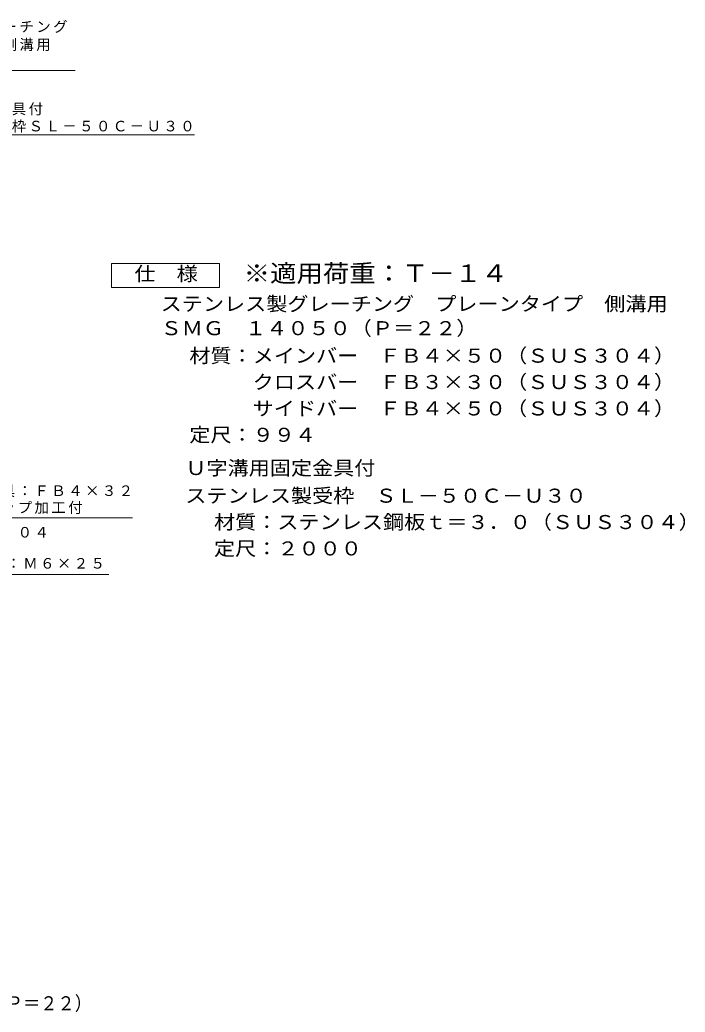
# Model space of a CAD drawing. Units: millimetres, scale not verified. Extents: x -384 to 444, y -387 to 343.
# Drawn here: x 166.5 to 443.7, y -377.4 to 36.3 of the extents above; entities that cross this region are included whole.
import ezdxf
from ezdxf.enums import TextEntityAlignment as Align

# ---------------------------------------------------------------- set-up
doc = ezdxf.new("R2010")
doc.units = ezdxf.units.MM
doc.header["$LTSCALE"] = 2
doc.layers.add('D-5', color=7, linetype='Continuous', lineweight=9)
doc.styles.add('ＭＳ ゴシック', font='')
doc.styles.get('ＭＳ ゴシック').set_extended_font_data('MS Gothic')

msp = doc.modelspace()

# ---------------------------------------------------------------- linework, layer by layer
at = {"layer": 'D-5'}
for p, q in [((102.684, 15.206), (189.526, 15.206)), ((114.015, -11.671), (239.302, -11.671)), ((213.526, -171.404), (135.711, -171.404))]:
    msp.add_line(p, q, dxfattribs=at)
msp.add_lwpolyline([(204.772, -75.248), (204.772, -65.248), (249.772, -65.248), (249.772, -75.248)], close=True, dxfattribs=at)
msp.add_lwpolyline([(203.64, -195.015), (123.869, -195.015), (30.682, -103.661), (34.679, -106.665)], dxfattribs=at)

# ---------------------------------------------------------------- texts
at = {"layer": 'D-5', "color": 2, "style": 'ＭＳ ゴシック'}
for s, width, p in [('仕\u3000様', 1.1, (214.272, -74.248)), ('ステンレス製グレーチング\u3000プレーンタイプ\u3000側溝用', 1.1, (225.19, -86.832)), ('ＳＭＧ\u3000１４０５０（Ｐ＝２２）', 1.1, (225.19, -96.959)), ('材質：メインバー\u3000ＦＢ４×５０（ＳＵＳ３０４）', 1.1, (237.133, -108.428)), ('\u3000\u3000\u3000クロスバー\u3000ＦＢ３×３０（ＳＵＳ３０４）', 1.1, (237.133, -119.428)), ('\u3000\u3000\u3000サイドバー\u3000ＦＢ４×５０（ＳＵＳ３０４）', 1.1, (237.133, -130.428)), ('定尺：９９４', 1.1, (237.132, -141.428)), ('Ｕ字溝用固定金具付', 1.1, (235.472, -155.257)), ('ステンレス製受枠\u3000ＳＬ－５０Ｃ－Ｕ３０', 1.1, (235.472, -166.796)), ('材質：ステンレス鋼板ｔ＝３．０（ＳＵＳ３０４）', 1.1, (247.415, -177.796)), ('定尺：２０００', 1.1, (247.415, -188.796)), ('ステンレス製グレーチング\u3000プレーンタイプ\u3000側溝用\u3000ＳＭＧ\u3000１４０５０（Ｐ＝２２）', 0.9, (-91.381, -378.405))]:
    msp.add_text(s, height=5.865, dxfattribs=dict(at, width=width)).set_placement(p, align=Align.BOTTOM_LEFT)
at = {"layer": 'D-5', "color": 3, "style": 'ＭＳ ゴシック', "width": 1.1}
msp.add_text('※適用荷重：Ｔ－１４', height=7.331, dxfattribs=at).set_placement((259.772, -75.248), align=Align.BOTTOM_LEFT)
at = {"layer": 'D-5', "char_height": 4.399, "attachment_point": 7, "style": 'ＭＳ ゴシック'}
for s, insert in [('\\T1.17;ステンレス製グレーチング', (103.165, 30.731)), ('\\T1.17;プレーンタイプ\u3000側溝用', (103.165, 23.238)), ('\\T1.17;Ｕ字溝用固定金具付', (114.019, -3.569)), ('\\T1.17;ステンレス製受枠ＳＬ－５０Ｃ－Ｕ３０', (114.019, -10.719)), ('\\T1.17;固定金具：ＦＢ４×３２', (137.526, -162.737)), ('\\T1.17;Ｍ６タップ加工付', (137.526, -169.737)), ('\\T1.17;ＳＵＳ３０４', (137.526, -179.624)), ('\\T1.17;六角ボルト：Ｍ６×２５', (125.818, -193.015))]:
    msp.add_mtext(s, dxfattribs=dict(at, insert=insert))

doc.saveas('drawing.dxf')
